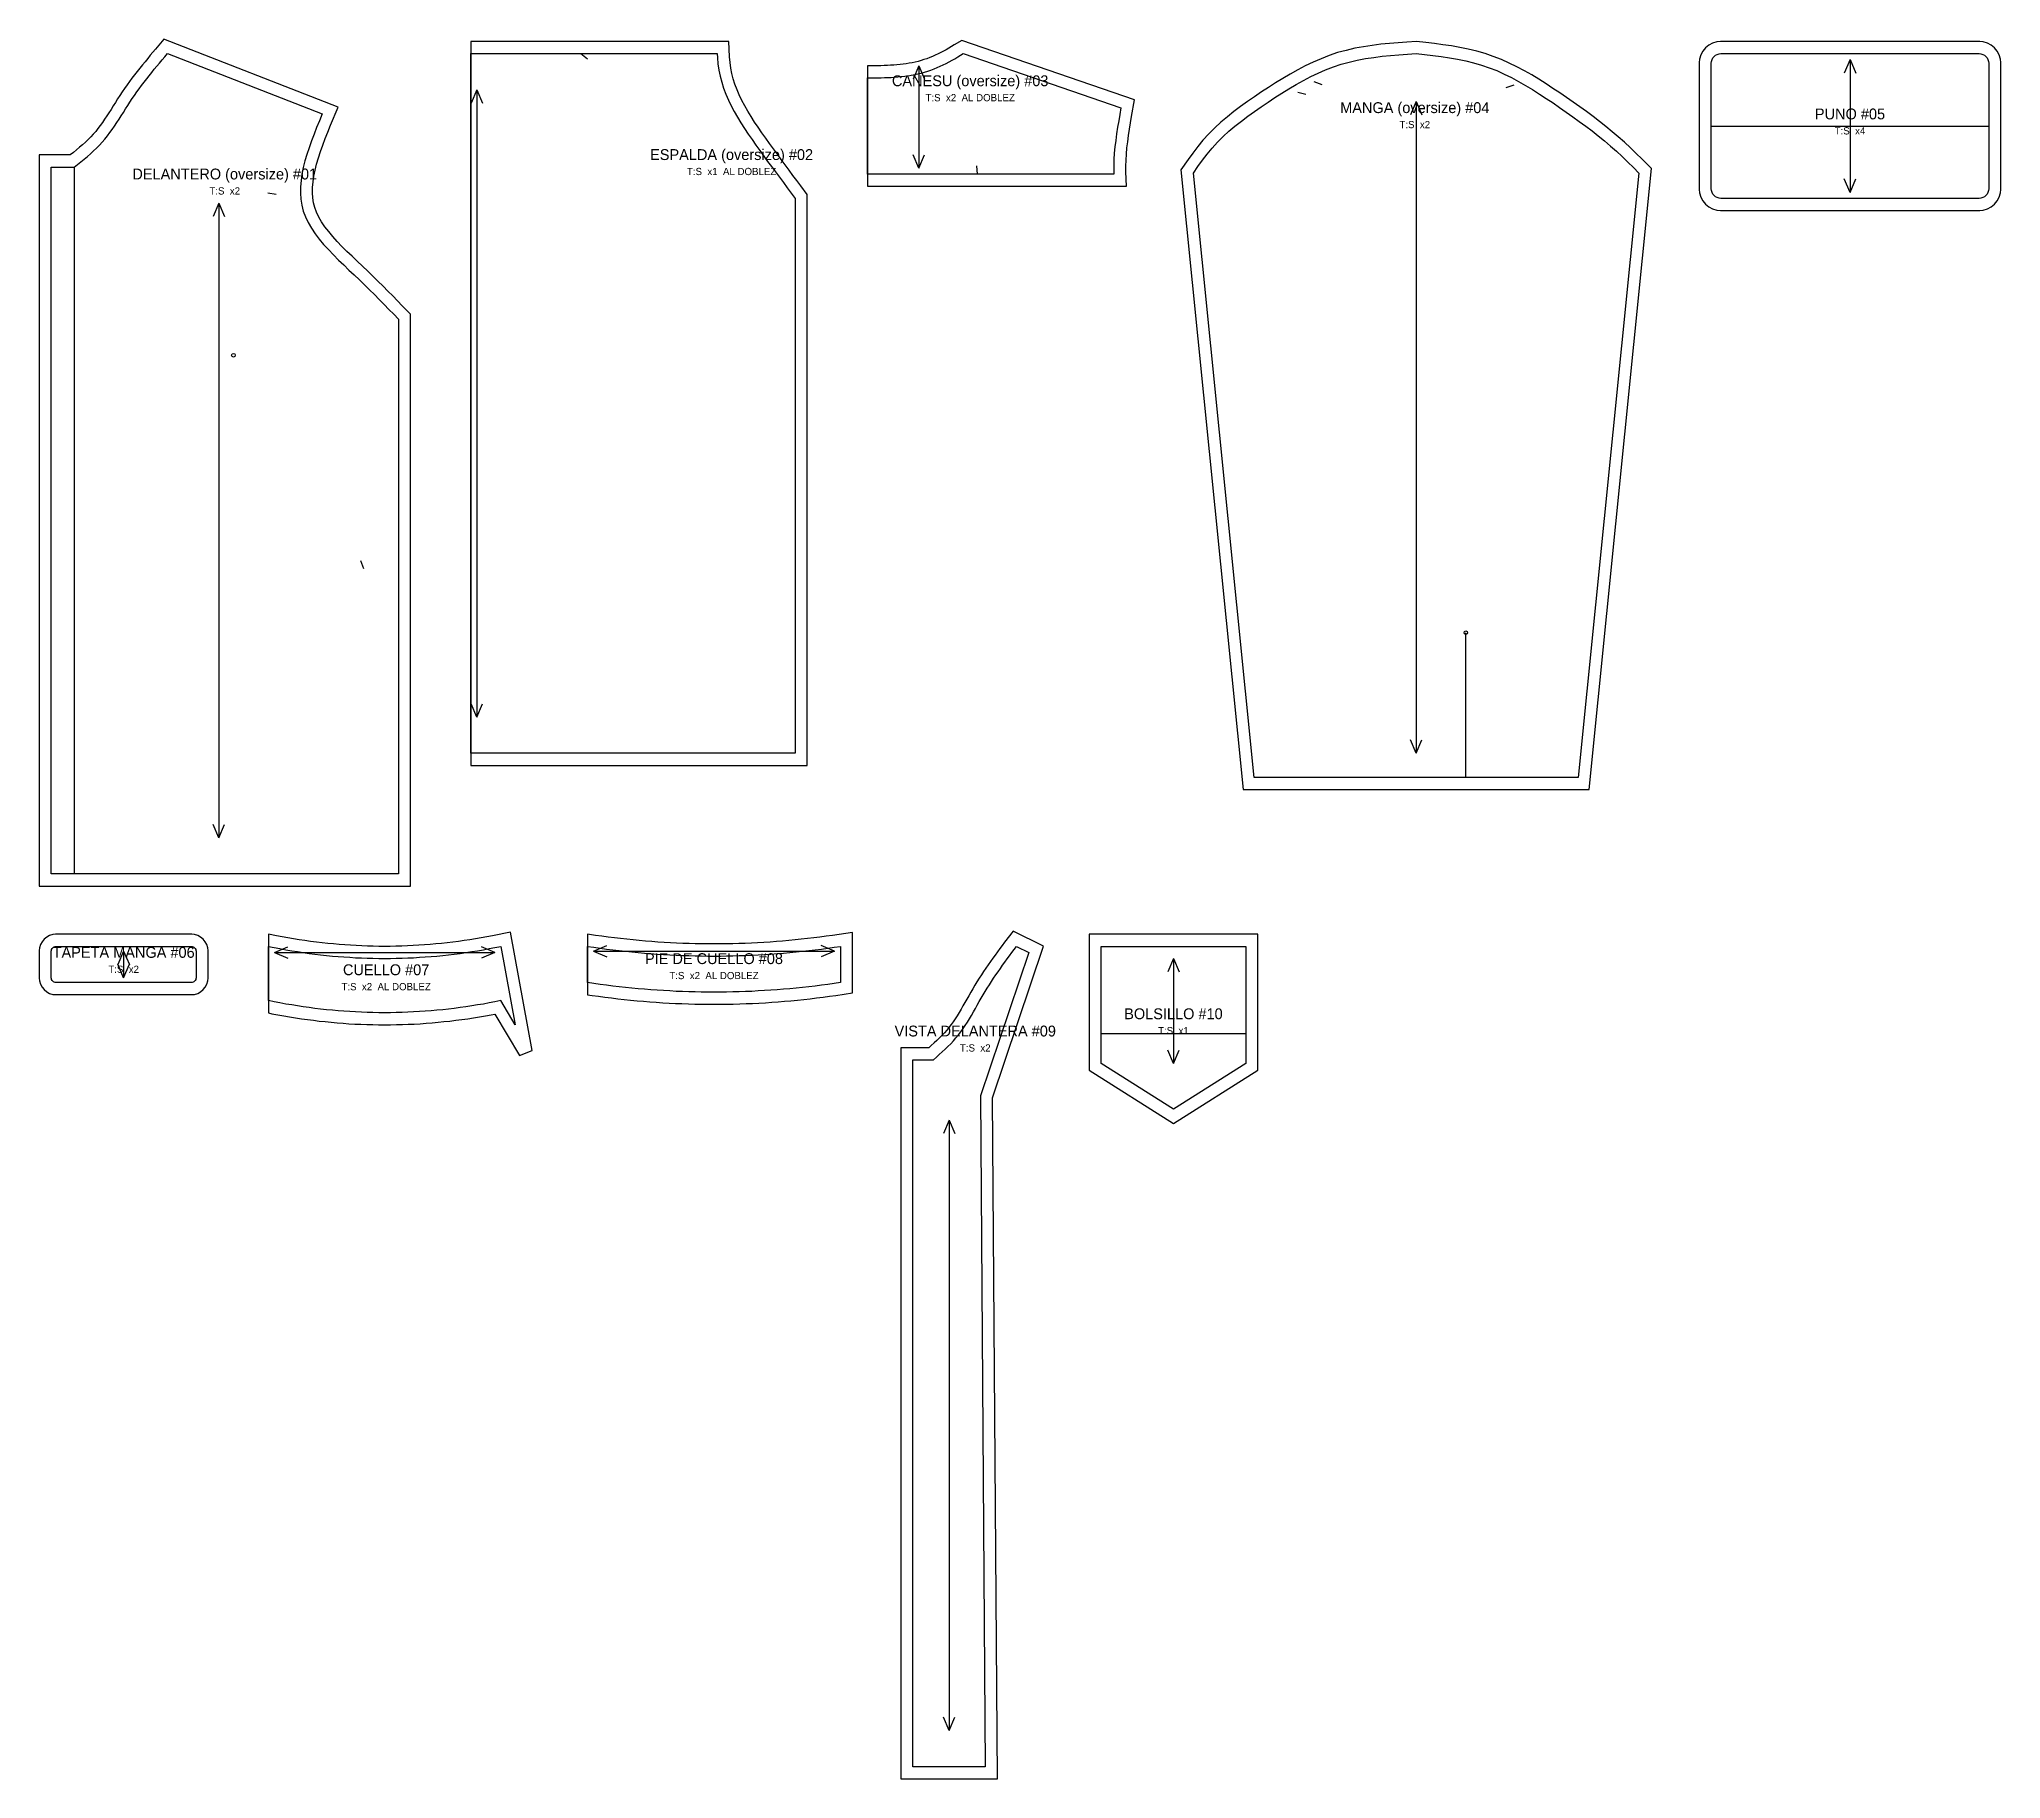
# Model space of a CAD drawing. Header units: centimetres. Extents: x -1 to 162, y -143 to 1.
import ezdxf
from ezdxf.enums import TextEntityAlignment as Align

# ---------------------------------------------------------------- set-up
doc = ezdxf.new("R2010")
doc.units = ezdxf.units.CM
for name, color, linetype in [('1', 1, 'Continuous'), ('11', 8, 'Continuous'), ('13', 7, 'Continuous'), ('15', 6, 'Continuous'), ('4', 4, 'Continuous'), ('6', 2, 'Continuous'), ('7', 3, 'Continuous'), ('8', 5, 'Continuous')]:
    doc.layers.add(name, color=color, linetype=linetype)

# ---------------------------------------------------------------- blocks, each defined once
blk = doc.blocks.new('P01_DELANTERO__oversize_')
at = {"layer": '1'}
blk.add_lwpolyline([(-2.9, -69), (27.88, -69), (27.88, -21.59), (27.2, -20.9), (26.8, -20.49), (26.41, -20.09), (26, -19.68), (25.6, -19.28), (25.18, -18.87), (24.77, -18.46), (24.34, -18.04), (23.91, -17.63), (23.47, -17.21), (23.04, -16.8), (22.61, -16.39), (22.2, -15.98), (21.81, -15.57), (21.44, -15.16), (21.1, -14.75), (20.79, -14.35), (20.51, -13.95), (20.28, -13.55), (20.09, -13.15), (19.95, -12.76), (19.85, -12.36), (19.78, -11.95), (19.76, -11.53), (19.76, -11.09), (19.8, -10.63), (19.87, -10.15), (19.97, -9.66), (20.09, -9.16), (20.24, -8.65), (20.42, -8.12), (20.61, -7.59), (20.81, -7.04), (21.03, -6.5), (21.25, -5.94), (21.87, -4.44), (7.42, 1.19), (6.74, 0.38), (6.52, 0.12), (6.3, -0.14), (6.09, -0.41), (5.87, -0.67), (5.65, -0.94), (5.43, -1.21), (5.22, -1.48), (5.01, -1.76), (4.79, -2.03), (4.59, -2.31), (4.38, -2.6), (4.18, -2.89), (3.98, -3.18), (3.79, -3.47), (3.6, -3.76), (3.41, -4.05), (3.23, -4.34), (3.05, -4.62), (2.88, -4.9), (2.7, -5.17), (2.52, -5.44), (2.34, -5.7), (2.15, -5.96), (1.97, -6.21), (1.78, -6.45), (1.58, -6.68), (1.37, -6.9), (1.16, -7.12), (0.93, -7.33), (0.69, -7.55), (0.44, -7.76), (0.19, -7.97), (-0.07, -8.19), (-0.34, -8.4), (-0.35, -8.4), (-2.9, -8.4), (-2.9, -69)], close=True, dxfattribs=at)
at = {"layer": '11'}
blk.add_line((0, -9.4), (0, -68), dxfattribs=at)
at = {"layer": '4'}
for p, q in [((16.75, -11.69), (16.06, -11.57)), ((24, -42.7), (23.76, -42.04))]:
    blk.add_line(p, q, dxfattribs=at)
at = {"layer": '6'}
blk.add_circle((13.2, -25), 0.15, dxfattribs=at)
at = {"layer": '7'}
for p, q in [((12, -12.4), (11.53, -13.51)), ((12, -12.4), (12, -65)), ((12, -12.4), (12.47, -13.51)), ((12, -65), (11.53, -63.89)), ((12, -65), (12.47, -63.89))]:
    blk.add_line(p, q, dxfattribs=at)
at = {"layer": '8'}
blk.add_lwpolyline([(-1.9, -9.4), (0, -9.4), (0.28, -9.18), (0.55, -8.97), (0.82, -8.75), (1.09, -8.52), (1.35, -8.3), (1.61, -8.07), (1.86, -7.83), (2.1, -7.59), (2.33, -7.34), (2.55, -7.08), (2.76, -6.82), (2.96, -6.55), (3.16, -6.28), (3.35, -6), (3.53, -5.72), (3.72, -5.44), (3.9, -5.16), (4.08, -4.87), (4.26, -4.58), (4.44, -4.3), (4.62, -4.02), (4.81, -3.73), (5, -3.46), (5.19, -3.18), (5.39, -2.91), (5.59, -2.64), (5.8, -2.37), (6.01, -2.1), (6.22, -1.83), (6.43, -1.57), (6.64, -1.3), (6.86, -1.04), (7.07, -0.78), (7.29, -0.52), (7.51, -0.26), (7.73, 0), (20.56, -5), (20.33, -5.56), (20.1, -6.12), (19.88, -6.68), (19.67, -7.24), (19.47, -7.8), (19.29, -8.35), (19.13, -8.9), (18.99, -9.44), (18.88, -9.98), (18.81, -10.51), (18.76, -11.04), (18.75, -11.56), (18.79, -12.07), (18.87, -12.57), (18.99, -13.06), (19.17, -13.54), (19.4, -14.01), (19.67, -14.48), (19.97, -14.93), (20.31, -15.38), (20.68, -15.82), (21.08, -16.25), (21.49, -16.68), (21.91, -17.11), (22.35, -17.52), (22.78, -17.94), (23.22, -18.35), (23.65, -18.76), (24.07, -19.17), (24.48, -19.58), (24.89, -19.98), (25.29, -20.39), (25.69, -20.79), (26.09, -21.2), (26.49, -21.6), (26.88, -22), (26.88, -68), (-1.9, -68)], close=True, dxfattribs=at)
at = {"layer": '13'}
blk.add_text('DELANTERO (oversize) #01', height=0.9, dxfattribs=at).set_placement((12.48, -9.98), align=Align.MIDDLE_CENTER)
at = {"layer": '15'}
blk.add_text('T:S  x2', height=0.6, dxfattribs=at).set_placement((12.48, -11.38), align=Align.MIDDLE_CENTER)
blk = doc.blocks.new('P02_ESPALDA__oversize_')
at = {"layer": '1'}
blk.add_lwpolyline([(27.88, -21.67), (27.36, -20.97), (27.04, -20.53), (26.71, -20.1), (26.39, -19.66), (26.07, -19.22), (25.74, -18.78), (25.42, -18.34), (25.1, -17.9), (24.77, -17.45), (24.45, -17.01), (24.14, -16.56), (23.83, -16.11), (23.53, -15.67), (23.24, -15.22), (22.97, -14.77), (22.71, -14.33), (22.48, -13.88), (22.26, -13.43), (22.07, -12.99), (21.9, -12.54), (21.76, -12.1), (21.64, -11.65), (21.55, -11.2), (21.49, -10.74), (21.44, -10.28), (21.39, -9), (0, -9), (0, -69), (27.88, -69), (27.88, -21.67)], close=True, dxfattribs=at)
at = {"layer": '4'}
blk.add_line((9.12, -10), (9.68, -10.42), dxfattribs=at)
at = {"layer": '7'}
for p, q in [((0.5, -13), (0.03, -14.11)), ((0.5, -13), (0.5, -65)), ((0.5, -13), (0.97, -14.11)), ((0.5, -65), (0.03, -63.89)), ((0.5, -65), (0.97, -63.89))]:
    blk.add_line(p, q, dxfattribs=at)
at = {"layer": '8'}
blk.add_lwpolyline([(0, -10), (20.43, -10), (20.45, -10.34), (20.49, -10.86), (20.57, -11.37), (20.67, -11.88), (20.8, -12.38), (20.95, -12.87), (21.14, -13.36), (21.35, -13.85), (21.59, -14.33), (21.84, -14.81), (22.11, -15.28), (22.39, -15.75), (22.69, -16.21), (23, -16.68), (23.32, -17.13), (23.64, -17.59), (23.96, -18.04), (24.29, -18.49), (24.61, -18.93), (24.94, -19.37), (25.26, -19.81), (25.59, -20.25), (25.91, -20.69), (26.23, -21.13), (26.56, -21.56), (26.88, -22), (26.88, -68), (0, -68)], close=True, dxfattribs=at)
at = {"layer": '13'}
blk.add_text('ESPALDA (oversize) #02', height=0.9, dxfattribs=at).set_placement((21.62, -18.37), align=Align.MIDDLE_CENTER)
at = {"layer": '15'}
blk.add_text('T:S  x1  AL DOBLEZ', height=0.6, dxfattribs=at).set_placement((21.62, -19.77), align=Align.MIDDLE_CENTER)
blk = doc.blocks.new('P03_CANESU__oversize_')
at = {"layer": '1'}
blk.add_lwpolyline([(21.42, -9.8), (21.42, -9.32), (21.44, -8.83), (21.47, -8.33), (21.52, -7.82), (21.58, -7.31), (21.65, -6.79), (21.73, -6.27), (21.81, -5.74), (21.9, -5.21), (22.15, -3.83), (7.83, 1.1), (7.2, 0.72), (6.97, 0.58), (6.75, 0.45), (6.53, 0.32), (6.3, 0.19), (6.08, 0.08), (5.86, -0.03), (5.63, -0.14), (5.4, -0.24), (5.17, -0.33), (4.93, -0.42), (4.69, -0.5), (4.45, -0.57), (4.21, -0.64), (3.96, -0.7), (3.71, -0.76), (3.47, -0.8), (3.22, -0.85), (2.96, -0.88), (2.71, -0.91), (2.45, -0.94), (2.19, -0.96), (1.92, -0.97), (1.66, -0.98), (1.39, -0.99), (1.11, -1), (0.84, -1), (0.56, -1), (0.28, -1), (0, -1), (0, -11), (21.48, -11), (21.42, -9.8)], close=True, dxfattribs=at)
at = {"layer": '4'}
blk.add_line((9.12, -10), (9.06, -9.3), dxfattribs=at)
at = {"layer": '7'}
for p, q in [((4.26, -1), (3.79, -2.11)), ((4.26, -1), (4.26, -9.5)), ((4.26, -1), (4.73, -2.11)), ((4.26, -9.5), (3.79, -8.39)), ((4.26, -9.5), (4.73, -8.39))]:
    blk.add_line(p, q, dxfattribs=at)
at = {"layer": '8'}
blk.add_lwpolyline([(0, -2), (0.28, -2), (0.57, -2), (0.85, -2), (1.13, -2), (1.41, -1.99), (1.69, -1.98), (1.97, -1.97), (2.25, -1.95), (2.53, -1.93), (2.81, -1.91), (3.09, -1.87), (3.37, -1.83), (3.64, -1.79), (3.92, -1.73), (4.19, -1.67), (4.46, -1.61), (4.73, -1.53), (5, -1.45), (5.26, -1.36), (5.53, -1.26), (5.78, -1.16), (6.04, -1.05), (6.29, -0.94), (6.53, -0.81), (6.78, -0.69), (7.02, -0.55), (7.25, -0.42), (7.49, -0.28), (7.72, -0.14), (7.95, 0), (21.01, -4.5), (20.92, -5.04), (20.83, -5.58), (20.74, -6.11), (20.66, -6.65), (20.59, -7.19), (20.52, -7.72), (20.47, -8.25), (20.44, -8.78), (20.42, -9.3), (20.42, -9.83), (20.43, -10), (0, -10)], close=True, dxfattribs=at)
at = {"layer": '13'}
blk.add_text('CANESU (oversize) #03', height=0.9, dxfattribs=at).set_placement((8.52, -2.25), align=Align.MIDDLE_CENTER)
at = {"layer": '15'}
blk.add_text('T:S  x2  AL DOBLEZ', height=0.6, dxfattribs=at).set_placement((8.52, -3.65), align=Align.MIDDLE_CENTER)
blk = doc.blocks.new('P04_MANGA__oversize_')
at = {"layer": '1'}
blk.add_lwpolyline([(-14.34, -61), (14.34, -61), (19.51, -9.53), (18.71, -8.73), (18.24, -8.27), (17.76, -7.81), (17.27, -7.35), (16.76, -6.9), (16.25, -6.47), (15.73, -6.04), (15.2, -5.62), (14.67, -5.22), (14.13, -4.81), (13.58, -4.42), (13.03, -4.03), (12.47, -3.64), (11.91, -3.26), (11.34, -2.88), (10.77, -2.5), (10.18, -2.13), (9.59, -1.77), (8.98, -1.43), (8.36, -1.09), (7.72, -0.78), (7.07, -0.49), (6.4, -0.23), (5.72, 0), (5.02, 0.2), (4.32, 0.37), (3.62, 0.51), (2.92, 0.64), (2.21, 0.74), (1.51, 0.83), (0.81, 0.92), (0.02, 1), (-0.78, 0.95), (-1.49, 0.9), (-2.21, 0.84), (-2.93, 0.77), (-3.65, 0.68), (-4.37, 0.57), (-5.09, 0.44), (-5.8, 0.27), (-6.51, 0.08), (-7.2, -0.16), (-7.87, -0.42), (-8.54, -0.71), (-9.19, -1.02), (-9.82, -1.35), (-10.44, -1.69), (-11.05, -2.05), (-11.66, -2.42), (-12.25, -2.8), (-12.83, -3.18), (-13.41, -3.57), (-13.98, -3.97), (-14.55, -4.38), (-15.11, -4.8), (-15.65, -5.24), (-16.18, -5.69), (-16.7, -6.16), (-17.19, -6.65), (-17.67, -7.17), (-18.11, -7.7), (-18.52, -8.25), (-18.91, -8.79), (-19.5, -9.63), (-14.34, -61)], close=True, dxfattribs=at)
at = {"layer": '11'}
blk.add_line((4.12, -60), (4.12, -48), dxfattribs=at)
at = {"layer": '4'}
for p, q in [((-9.82, -3.19), (-9.13, -3.35)), ((-8.49, -2.31), (-7.83, -2.56)), ((8.09, -2.62), (7.43, -2.85))]:
    blk.add_line(p, q, dxfattribs=at)
at = {"layer": '6'}
blk.add_circle((4.12, -48), 0.15, dxfattribs=at)
at = {"layer": '7'}
for p, q in [((0, -3.96), (-0.47, -5.07)), ((0, -3.96), (0, -58)), ((0, -3.96), (0.47, -5.07)), ((0, -58), (-0.47, -56.89)), ((0, -58), (0.47, -56.89))]:
    blk.add_line(p, q, dxfattribs=at)
at = {"layer": '8'}
blk.add_lwpolyline([(-18.47, -9.9), (-18.1, -9.37), (-17.72, -8.84), (-17.33, -8.33), (-16.91, -7.83), (-16.47, -7.35), (-16.01, -6.88), (-15.52, -6.44), (-15.02, -6.01), (-14.49, -5.59), (-13.95, -5.18), (-13.4, -4.79), (-12.84, -4.4), (-12.28, -4.02), (-11.7, -3.64), (-11.12, -3.27), (-10.54, -2.91), (-9.95, -2.56), (-9.35, -2.23), (-8.74, -1.91), (-8.12, -1.62), (-7.5, -1.34), (-6.86, -1.1), (-6.21, -0.88), (-5.55, -0.7), (-4.88, -0.54), (-4.2, -0.41), (-3.52, -0.31), (-2.82, -0.22), (-2.12, -0.15), (-1.42, -0.1), (-0.71, -0.05), (0, 0), (0.69, -0.08), (1.39, -0.16), (2.07, -0.25), (2.76, -0.35), (3.44, -0.47), (4.11, -0.6), (4.77, -0.76), (5.42, -0.95), (6.06, -1.17), (6.68, -1.41), (7.3, -1.69), (7.9, -1.98), (8.49, -2.3), (9.08, -2.64), (9.66, -2.98), (10.23, -3.35), (10.79, -3.71), (11.35, -4.09), (11.9, -4.47), (12.45, -4.85), (13, -5.23), (13.53, -5.62), (14.06, -6.01), (14.59, -6.41), (15.1, -6.82), (15.61, -7.24), (16.11, -7.66), (16.6, -8.09), (17.07, -8.54), (17.54, -8.99), (18.01, -9.44), (18.47, -9.9), (13.44, -60), (-13.44, -60)], close=True, dxfattribs=at)
at = {"layer": '13'}
blk.add_text('MANGA (oversize) #04', height=0.9, dxfattribs=at).set_placement((-0.11, -4.48), align=Align.MIDDLE_CENTER)
at = {"layer": '15'}
blk.add_text('T:S  x2', height=0.6, dxfattribs=at).set_placement((-0.11, -5.88), align=Align.MIDDLE_CENTER)
blk = doc.blocks.new('P05_PUNO')
at = {"layer": '1'}
blk.add_lwpolyline([(-1, -11.25), (-0.97, -11.55), (-0.87, -11.89), (-0.7, -12.2), (-0.48, -12.48), (-0.2, -12.7), (0.11, -12.87), (0.45, -12.97), (0.75, -13), (22.25, -13), (22.55, -12.97), (22.89, -12.87), (23.2, -12.7), (23.48, -12.48), (23.7, -12.2), (23.87, -11.89), (23.97, -11.55), (24, -11.25), (24, -0.75), (23.97, -0.45), (23.87, -0.11), (23.7, 0.2), (23.48, 0.48), (23.2, 0.7), (22.89, 0.87), (22.55, 0.97), (22.25, 1), (0.75, 1), (0.45, 0.97), (0.11, 0.87), (-0.2, 0.7), (-0.48, 0.48), (-0.7, 0.2), (-0.87, -0.11), (-0.97, -0.45), (-1, -0.75), (-1, -11.25)], close=True, dxfattribs=at)
at = {"layer": '11'}
blk.add_line((0, -6), (23, -6), dxfattribs=at)
at = {"layer": '7'}
for p, q in [((11.5, -0.5), (11.03, -1.61)), ((11.5, -0.5), (11.5, -11.5)), ((11.5, -0.5), (11.97, -1.61)), ((11.5, -11.5), (11.03, -10.39)), ((11.5, -11.5), (11.97, -10.39))]:
    blk.add_line(p, q, dxfattribs=at)
at = {"layer": '8'}
blk.add_lwpolyline([(0, -0.8), (0.02, -0.64), (0.06, -0.49), (0.13, -0.36), (0.23, -0.23), (0.36, -0.13), (0.49, -0.06), (0.64, -0.02), (0.8, 0), (22.2, 0), (22.36, -0.02), (22.51, -0.06), (22.64, -0.13), (22.77, -0.23), (22.87, -0.36), (22.94, -0.49), (22.98, -0.64), (23, -0.8), (23, -11.2), (22.98, -11.36), (22.94, -11.51), (22.87, -11.64), (22.77, -11.77), (22.64, -11.87), (22.51, -11.94), (22.36, -11.98), (22.2, -12), (0.8, -12), (0.64, -11.98), (0.49, -11.94), (0.36, -11.87), (0.23, -11.77), (0.13, -11.64), (0.06, -11.51), (0.02, -11.36), (0, -11.2)], close=True, dxfattribs=at)
at = {"layer": '13'}
blk.add_text('PUNO #05', height=0.9, dxfattribs=at).set_placement((11.5, -5), align=Align.MIDDLE_CENTER)
at = {"layer": '15'}
blk.add_text('T:S  x4', height=0.6, dxfattribs=at).set_placement((11.5, -6.4), align=Align.MIDDLE_CENTER)
blk = doc.blocks.new('P06_TAPETA_MANGA')
at = {"layer": '1'}
blk.add_lwpolyline([(-1, -2.65), (-0.98, -2.87), (-0.9, -3.14), (-0.77, -3.38), (-0.59, -3.59), (-0.38, -3.77), (-0.14, -3.9), (0.13, -3.98), (0.35, -4), (11.65, -4), (11.87, -3.98), (12.14, -3.9), (12.38, -3.77), (12.59, -3.59), (12.77, -3.38), (12.9, -3.14), (12.98, -2.87), (13, -2.65), (13, -0.35), (12.98, -0.13), (12.9, 0.14), (12.77, 0.38), (12.59, 0.59), (12.38, 0.77), (12.14, 0.9), (11.87, 0.98), (11.65, 1), (0.35, 1), (0.13, 0.98), (-0.14, 0.9), (-0.38, 0.77), (-0.59, 0.59), (-0.77, 0.38), (-0.9, 0.14), (-0.98, -0.13), (-1, -0.35), (-1, -2.65)], close=True, dxfattribs=at)
at = {"layer": '7'}
for p, q in [((6, -0.4), (5.53, -1.51)), ((6, -2.6), (5.53, -1.49)), ((6, -0.4), (6, -2.6)), ((6, -0.4), (6.47, -1.51)), ((6, -2.6), (6.47, -1.49))]:
    blk.add_line(p, q, dxfattribs=at)
at = {"layer": '8'}
blk.add_lwpolyline([(0, -0.4), (0.01, -0.32), (0.03, -0.25), (0.07, -0.18), (0.12, -0.12), (0.18, -0.07), (0.25, -0.03), (0.32, -0.01), (0.4, 0), (11.6, 0), (11.68, -0.01), (11.75, -0.03), (11.82, -0.07), (11.88, -0.12), (11.93, -0.18), (11.97, -0.25), (11.99, -0.32), (12, -0.4), (12, -2.6), (11.99, -2.68), (11.97, -2.75), (11.93, -2.82), (11.88, -2.88), (11.82, -2.93), (11.75, -2.97), (11.68, -2.99), (11.6, -3), (0.4, -3), (0.32, -2.99), (0.25, -2.97), (0.18, -2.93), (0.12, -2.88), (0.07, -2.82), (0.03, -2.75), (0.01, -2.68), (0, -2.6)], close=True, dxfattribs=at)
at = {"layer": '13'}
blk.add_text('TAPETA MANGA #06', height=0.9, dxfattribs=at).set_placement((6, -0.5), align=Align.MIDDLE_CENTER)
at = {"layer": '15'}
blk.add_text('T:S  x2', height=0.6, dxfattribs=at).set_placement((6, -1.9), align=Align.MIDDLE_CENTER)
blk = doc.blocks.new('P07_CUELLO')
at = {"layer": '1'}
blk.add_lwpolyline([(0.78, -5.67), (1.27, -5.76), (1.76, -5.85), (2.25, -5.93), (2.75, -6), (3.24, -6.07), (3.73, -6.13), (4.22, -6.19), (4.71, -6.24), (5.2, -6.29), (5.7, -6.34), (6.19, -6.37), (6.68, -6.41), (7.17, -6.44), (7.66, -6.46), (8.16, -6.48), (8.65, -6.49), (9.14, -6.5), (9.63, -6.5), (10.12, -6.5), (10.62, -6.49), (11.11, -6.48), (11.6, -6.46), (12.09, -6.44), (12.58, -6.41), (13.08, -6.37), (13.57, -6.34), (14.06, -6.29), (14.55, -6.24), (15.04, -6.19), (15.53, -6.13), (16.03, -6.07), (16.52, -6), (17.01, -5.93), (17.5, -5.85), (17.99, -5.76), (18.48, -5.67), (18.77, -5.62), (20.82, -9.04), (21.88, -8.64), (20.06, 1.18), (18.59, 0.88), (18.12, 0.79), (17.65, 0.71), (17.17, 0.63), (16.7, 0.55), (16.23, 0.48), (15.76, 0.41), (15.29, 0.35), (14.82, 0.3), (14.34, 0.24), (13.87, 0.2), (13.4, 0.16), (12.93, 0.12), (12.46, 0.09), (11.99, 0.06), (11.52, 0.04), (11.05, 0.02), (10.57, 0.01), (10.1, 0), (9.63, 0), (9.16, 0), (8.69, 0.01), (8.22, 0.02), (7.75, 0.04), (7.28, 0.06), (6.8, 0.09), (6.33, 0.12), (5.86, 0.16), (5.39, 0.2), (4.92, 0.24), (4.45, 0.3), (3.98, 0.35), (3.5, 0.41), (3.03, 0.48), (2.56, 0.55), (2.09, 0.63), (1.62, 0.71), (1.15, 0.79), (0.68, 0.88), (0, 1.02), (0, -5.52), (0.29, -5.58), (0.78, -5.67)], close=True, dxfattribs=at)
at = {"layer": '7'}
for p, q in [((0.5, -0.5), (1.61, -0.03)), ((0.5, -0.5), (18.76, -0.5)), ((0.5, -0.5), (1.61, -0.97)), ((18.76, -0.5), (17.66, -0.03)), ((18.76, -0.5), (17.66, -0.97))]:
    blk.add_line(p, q, dxfattribs=at)
at = {"layer": '8'}
blk.add_lwpolyline([(0, 0), (0.48, -0.1), (0.96, -0.19), (1.44, -0.28), (1.93, -0.36), (2.41, -0.44), (2.89, -0.51), (3.37, -0.58), (3.85, -0.64), (4.33, -0.7), (4.82, -0.75), (5.3, -0.8), (5.78, -0.84), (6.26, -0.88), (6.74, -0.91), (7.22, -0.94), (7.71, -0.96), (8.19, -0.98), (8.67, -0.99), (9.15, -1), (9.63, -1), (10.11, -1), (10.6, -0.99), (11.08, -0.98), (11.56, -0.96), (12.04, -0.94), (12.52, -0.91), (13, -0.88), (13.48, -0.84), (13.97, -0.8), (14.45, -0.75), (14.93, -0.7), (15.41, -0.64), (15.89, -0.58), (16.37, -0.51), (16.86, -0.44), (17.34, -0.36), (17.82, -0.28), (18.3, -0.19), (18.78, -0.1), (19.26, 0), (20.46, -6.5), (19.26, -4.5), (18.78, -4.6), (18.3, -4.69), (17.82, -4.78), (17.34, -4.86), (16.86, -4.94), (16.37, -5.01), (15.89, -5.08), (15.41, -5.14), (14.93, -5.2), (14.45, -5.25), (13.97, -5.3), (13.48, -5.34), (13, -5.38), (12.52, -5.41), (12.04, -5.44), (11.56, -5.46), (11.08, -5.48), (10.6, -5.49), (10.11, -5.5), (9.63, -5.5), (9.15, -5.5), (8.67, -5.49), (8.19, -5.48), (7.71, -5.46), (7.22, -5.44), (6.74, -5.41), (6.26, -5.38), (5.78, -5.34), (5.3, -5.3), (4.82, -5.25), (4.33, -5.2), (3.85, -5.14), (3.37, -5.08), (2.89, -5.01), (2.41, -4.94), (1.93, -4.86), (1.44, -4.78), (0.96, -4.69), (0.48, -4.6), (0, -4.5)], close=True, dxfattribs=at)
at = {"layer": '13'}
blk.add_text('CUELLO #07', height=0.9, dxfattribs=at).set_placement((9.76, -1.94), align=Align.MIDDLE_CENTER)
at = {"layer": '15'}
blk.add_text('T:S  x2  AL DOBLEZ', height=0.6, dxfattribs=at).set_placement((9.76, -3.34), align=Align.MIDDLE_CENTER)
blk = doc.blocks.new('P08_PIE_DE_CUELLO')
at = {"layer": '1'}
blk.add_lwpolyline([(0.91, -4.14), (1.44, -4.21), (1.98, -4.28), (2.51, -4.34), (3.04, -4.4), (3.57, -4.46), (4.1, -4.51), (4.63, -4.55), (5.16, -4.6), (5.7, -4.64), (6.23, -4.67), (6.76, -4.7), (7.29, -4.73), (7.82, -4.75), (8.36, -4.77), (8.89, -4.78), (9.42, -4.79), (9.95, -4.8), (10.48, -4.8), (11.01, -4.8), (11.55, -4.79), (12.08, -4.78), (12.61, -4.77), (13.14, -4.75), (13.67, -4.73), (14.2, -4.7), (14.74, -4.67), (15.27, -4.64), (15.8, -4.6), (16.33, -4.55), (16.86, -4.51), (17.39, -4.46), (17.93, -4.4), (18.46, -4.34), (18.99, -4.28), (19.52, -4.21), (20.05, -4.14), (20.58, -4.07), (21.96, -3.86), (21.96, 1.16), (20.3, 0.91), (19.78, 0.84), (19.26, 0.77), (18.75, 0.7), (18.23, 0.64), (17.71, 0.59), (17.2, 0.53), (16.68, 0.48), (16.16, 0.44), (15.65, 0.4), (15.13, 0.36), (14.61, 0.33), (14.1, 0.3), (13.58, 0.27), (13.06, 0.25), (12.55, 0.23), (12.03, 0.22), (11.51, 0.21), (11, 0.2), (10.48, 0.2), (9.97, 0.2), (9.45, 0.21), (8.93, 0.22), (8.42, 0.23), (7.9, 0.25), (7.38, 0.27), (6.87, 0.3), (6.35, 0.33), (5.83, 0.36), (5.32, 0.4), (4.8, 0.44), (4.28, 0.48), (3.77, 0.53), (3.25, 0.59), (2.73, 0.64), (2.22, 0.7), (1.7, 0.77), (1.18, 0.84), (0.67, 0.91), (0, 1.01), (0, -4.01), (0.38, -4.07), (0.91, -4.14)], close=True, dxfattribs=at)
at = {"layer": '7'}
for p, q in [((0.5, -0.4), (1.61, 0.07)), ((20.46, -0.4), (19.36, 0.07)), ((0.5, -0.4), (20.46, -0.4)), ((0.5, -0.4), (1.61, -0.87)), ((20.46, -0.4), (19.36, -0.87))]:
    blk.add_line(p, q, dxfattribs=at)
at = {"layer": '8'}
blk.add_lwpolyline([(0, 0), (0.52, -0.08), (1.05, -0.15), (1.57, -0.22), (2.1, -0.29), (2.62, -0.35), (3.14, -0.41), (3.67, -0.46), (4.19, -0.51), (4.72, -0.56), (5.24, -0.6), (5.77, -0.64), (6.29, -0.67), (6.81, -0.7), (7.34, -0.73), (7.86, -0.75), (8.39, -0.77), (8.91, -0.78), (9.43, -0.79), (9.96, -0.8), (10.48, -0.8), (11.01, -0.8), (11.53, -0.79), (12.05, -0.78), (12.58, -0.77), (13.1, -0.75), (13.63, -0.73), (14.15, -0.7), (14.67, -0.67), (15.2, -0.64), (15.72, -0.6), (16.25, -0.56), (16.77, -0.51), (17.3, -0.46), (17.82, -0.41), (18.34, -0.35), (18.87, -0.29), (19.39, -0.22), (19.92, -0.15), (20.44, -0.08), (20.96, 0), (20.96, -3), (20.44, -3.08), (19.92, -3.15), (19.39, -3.22), (18.87, -3.29), (18.34, -3.35), (17.82, -3.41), (17.3, -3.46), (16.77, -3.51), (16.25, -3.56), (15.72, -3.6), (15.2, -3.64), (14.67, -3.67), (14.15, -3.7), (13.63, -3.73), (13.1, -3.75), (12.58, -3.77), (12.05, -3.78), (11.53, -3.79), (11.01, -3.8), (10.48, -3.8), (9.96, -3.8), (9.43, -3.79), (8.91, -3.78), (8.39, -3.77), (7.86, -3.75), (7.34, -3.73), (6.81, -3.7), (6.29, -3.67), (5.77, -3.64), (5.24, -3.6), (4.72, -3.56), (4.19, -3.51), (3.67, -3.46), (3.14, -3.41), (2.62, -3.35), (2.1, -3.29), (1.57, -3.22), (1.05, -3.15), (0.52, -3.08), (0, -3)], close=True, dxfattribs=at)
at = {"layer": '13'}
blk.add_text('PIE DE CUELLO #08', height=0.9, dxfattribs=at).set_placement((10.48, -1.02), align=Align.MIDDLE_CENTER)
at = {"layer": '15'}
blk.add_text('T:S  x2  AL DOBLEZ', height=0.6, dxfattribs=at).set_placement((10.48, -2.42), align=Align.MIDDLE_CENTER)
blk = doc.blocks.new('P09_VISTA_DELANTERA')
at = {"layer": '1'}
blk.add_lwpolyline([(-2.7, -69), (5.31, -69), (4.9, -12.56), (9.12, 0.01), (6.6, 1.27), (5.9, 0.34), (5.71, 0.08), (5.51, -0.19), (5.32, -0.45), (5.12, -0.72), (4.93, -0.98), (4.73, -1.25), (4.54, -1.53), (4.35, -1.8), (4.16, -2.08), (3.98, -2.36), (3.79, -2.64), (3.61, -2.93), (3.44, -3.22), (3.26, -3.51), (3.1, -3.8), (2.93, -4.09), (2.77, -4.38), (2.61, -4.66), (2.45, -4.94), (2.29, -5.22), (2.13, -5.49), (1.97, -5.75), (1.81, -6), (1.64, -6.25), (1.47, -6.49), (1.29, -6.72), (1.11, -6.94), (0.92, -7.16), (0.72, -7.37), (0.51, -7.59), (0.29, -7.8), (0.06, -8.01), (-0.18, -8.22), (-0.38, -8.4), (-2.7, -8.4), (-2.7, -69)], close=True, dxfattribs=at)
at = {"layer": '7'}
for p, q in [((1.3, -14.4), (0.83, -15.51)), ((1.3, -14.4), (1.3, -65)), ((1.3, -14.4), (1.77, -15.51)), ((1.3, -65), (0.83, -63.89)), ((1.3, -65), (1.77, -63.89))]:
    blk.add_line(p, q, dxfattribs=at)
at = {"layer": '8'}
blk.add_lwpolyline([(-1.7, -9.4), (0, -9.4), (0.25, -9.18), (0.49, -8.97), (0.73, -8.75), (0.97, -8.52), (1.21, -8.3), (1.44, -8.07), (1.66, -7.83), (1.87, -7.59), (2.08, -7.34), (2.27, -7.08), (2.46, -6.82), (2.64, -6.55), (2.82, -6.28), (2.99, -6), (3.15, -5.72), (3.32, -5.44), (3.48, -5.16), (3.64, -4.87), (3.8, -4.58), (3.96, -4.3), (4.13, -4.02), (4.29, -3.73), (4.46, -3.46), (4.64, -3.18), (4.81, -2.91), (4.99, -2.64), (5.18, -2.37), (5.36, -2.1), (5.55, -1.83), (5.74, -1.57), (5.93, -1.3), (6.12, -1.04), (6.32, -0.78), (6.51, -0.52), (6.7, -0.26), (6.9, 0), (7.9, -0.5), (3.9, -12.4), (4.3, -68), (-1.7, -68)], close=True, dxfattribs=at)
at = {"layer": '13'}
blk.add_text('VISTA DELANTERA #09', height=0.9, dxfattribs=at).set_placement((3.47, -7.02), align=Align.MIDDLE_CENTER)
at = {"layer": '15'}
blk.add_text('T:S  x2', height=0.6, dxfattribs=at).set_placement((3.47, -8.42), align=Align.MIDDLE_CENTER)
blk = doc.blocks.new('P10_BOLSILLO')
at = {"layer": '1'}
blk.add_lwpolyline([(-1, -10.27), (6, -14.68), (13, -10.27), (13, 1), (-1, 1), (-1, -10.27)], close=True, dxfattribs=at)
at = {"layer": '11'}
blk.add_line((0, -7.22), (12, -7.22), dxfattribs=at)
at = {"layer": '7'}
for p, q in [((6, -1), (5.53, -2.11)), ((6, -1), (6, -9.72)), ((6, -1), (6.47, -2.11)), ((6, -9.72), (5.53, -8.61)), ((6, -9.72), (6.47, -8.61))]:
    blk.add_line(p, q, dxfattribs=at)
at = {"layer": '8'}
blk.add_lwpolyline([(0, 0), (12, 0), (12, -9.72), (6, -13.5), (0, -9.72)], close=True, dxfattribs=at)
at = {"layer": '13'}
blk.add_text('BOLSILLO #10', height=0.9, dxfattribs=at).set_placement((6, -5.59), align=Align.MIDDLE_CENTER)
at = {"layer": '15'}
blk.add_text('T:S  x1', height=0.6, dxfattribs=at).set_placement((6, -6.99), align=Align.MIDDLE_CENTER)

msp = doc.modelspace()

# ---------------------------------------------------------------- block references
for name, p in [('P01_DELANTERO__oversize_', (1.9, 0)), ('P02_ESPALDA__oversize_', (34.78, 10)), ('P03_CANESU__oversize_', (67.66, 0)), ('P04_MANGA__oversize_', (113.15, 0)), ('P05_PUNO', (137.62, 0)), ('P06_TAPETA_MANGA', (0, -74)), ('P07_CUELLO', (18, -74)), ('P08_PIE_DE_CUELLO', (44.46, -74)), ('P09_VISTA_DELANTERA', (73.13, -74)), ('P10_BOLSILLO', (87.03, -74))]:
    msp.add_blockref(name, p)

doc.saveas('drawing.dxf')
